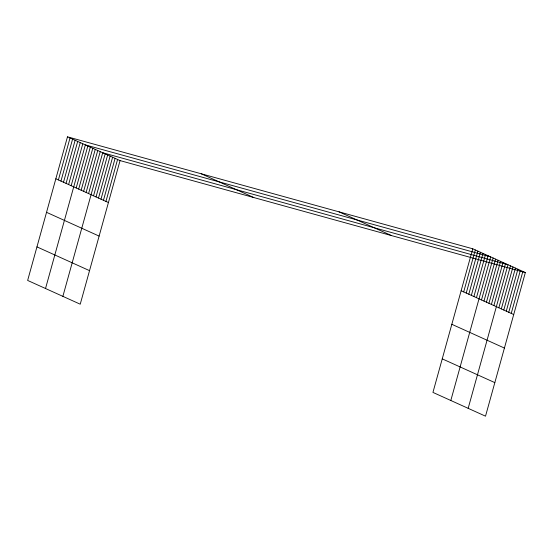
<?xml version="1.0" encoding="UTF-8"?>
<svg xmlns="http://www.w3.org/2000/svg" width="553" height="553" viewBox="0 0 553 553"><rect width="100%" height="100%" fill="white"/><g stroke="black" fill="none" stroke-linecap="round" stroke-linejoin="round"><path stroke-width="0.83" d="M67.48 136.819L27.65 280.433L80.233 304.198L120.056 160.591L67.48 136.819L472.767 248.802L525.35 272.567L485.52 416.181L432.944 392.409L472.767 248.802M58.397 179.932L70.031 137.974M60.948 181.087L72.588 139.128M63.505 182.241L75.139 140.282M66.056 183.396L77.69 141.437M68.613 184.55L80.247 142.591M71.164 185.704L82.798 143.745M45.526 288.514L85.356 144.9L490.649 256.882L450.819 400.49M76.196 187.979L87.83 146.027M78.678 189.098L90.312 147.146M81.153 190.218L92.793 148.266M83.634 191.338L95.268 149.386M86.116 192.458L97.75 150.506M88.591 193.578L100.224 151.626M62.876 296.36L102.706 152.746L508 264.721L468.17 408.335M93.547 195.817L105.188 153.865M96.028 196.937L107.662 154.985M98.51 198.064L110.144 156.105M100.985 199.184L112.618 157.225M103.466 200.304L115.1 158.352M105.941 201.423L117.582 159.471M463.69 291.908L475.324 249.956M466.241 293.062L477.875 251.11M468.799 294.217L480.433 252.265M471.35 295.371L482.983 253.419M473.907 296.526L485.541 254.574M476.458 297.68L488.092 255.728M481.49 299.954L493.124 258.002M483.972 301.074L495.606 259.122M486.446 302.194L498.08 260.242M488.928 303.314L500.562 261.362M491.403 304.433L503.043 262.481M493.884 305.553L505.518 263.601M498.841 307.8L510.474 265.841M501.322 308.92L512.956 266.968M503.797 310.039L515.437 268.087M506.278 311.159L517.912 269.207M508.76 312.279L520.394 270.327M511.235 313.399L522.868 271.447M120.056 160.591L525.35 272.567M339.024 211.847L391.607 235.613M461.133 290.754L513.716 314.519M201.223 173.773L253.806 197.539M451.829 324.3L504.412 348.065M55.839 178.778L108.423 202.543M442.248 358.862L494.824 382.628M46.542 212.324L99.118 236.09M36.954 246.887L89.531 270.652"/></g></svg>
